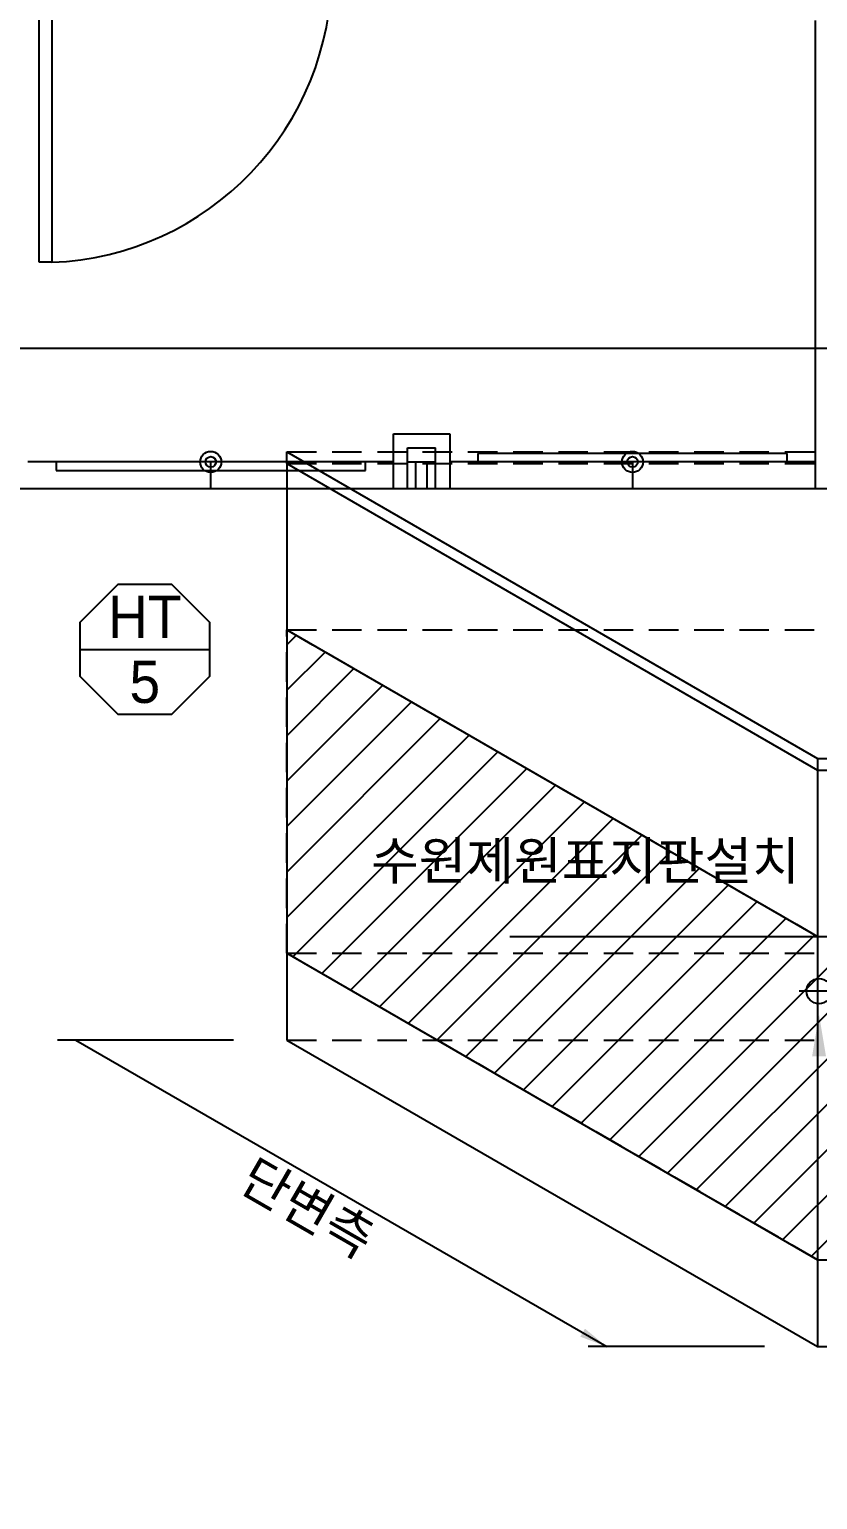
# Model space of a CAD drawing. Header units: millimetres. Extents: x 968909 to 1007504, y 395965 to 423289.
# Drawn here: x 975321 to 978125, y 400348 to 405577 of the extents above; entities that cross this region are included whole.
import ezdxf
from ezdxf.enums import TextEntityAlignment as Align

# ---------------------------------------------------------------- set-up
doc = ezdxf.new("R2010")
doc.units = ezdxf.units.MM
doc.header["$LTSCALE"] = 100
doc.linetypes.add('HID', pattern=[2.3, 1.5, -0.8])
for name, color, linetype in [('1', 1, 'Continuous'), ('l4', 4, 'Continuous'), ('TEX', 3, 'Continuous')]:
    doc.layers.add(name, color=color, linetype=linetype)
doc.styles.add('돋움', font='Dotum.ttf')

msp = doc.modelspace()

# ---------------------------------------------------------------- hatches: boundary and pattern name
at = {"layer": '1'}
h = msp.add_hatch(dxfattribs=at)
h.set_pattern_fill('ANSI31', color=256, scale=36, style=0)
h.set_pattern_definition([(45, (811791.76, -202184.89), (-80.822305, 80.822305), [])])
h.paths.add_polyline_path([(976236.9, 403441.2), (978124.8, 402351.3), (980525.8, 402351.3), (980525.8, 401201.3), (978124.8, 401201.3), (976236.9, 402291.2)])

# ---------------------------------------------------------------- linework, layer by layer
at = {"color": 7}
for p, q in [((976236.9, 404032.8, 54985.4), (976236.9, 404074.4, 54985.4)), ((976236.9, 404074.4, 54985.4), (978124.8, 402984.5, 54985.4)), ((976236.9, 404032.8, 54985.4), (978124.8, 402942.9, 54985.4)), ((976236.9, 404032.8, 54985.4), (976236.9, 401982.6, 54985.4)), ((976236.9, 403441.2, 54985.4), (978124.8, 402351.3, 54985.4)), ((978124.8, 402984.5, 54985.4), (978124.8, 400892.6, 54985.4)), ((978124.8, 402984.5, 54985.4), (980525.8, 402984.5, 54985.4)), ((978124.8, 402942.9, 54985.4), (980525.8, 402942.9, 54985.4)), ((976236.9, 402291.2, 54985.4), (978124.8, 401201.3, 54985.4)), ((976047.8, 401982.6, 54985.4), (975421.4, 401982.6, 54985.4)), ((975486.8, 401982.6, 54985.4), (977374.7, 400892.6, 54985.4)), ((976236.9, 401982.6, 54985.4), (978124.8, 400892.6, 54985.4)), ((977935.6, 400892.6, 54985.4), (977309.2, 400892.6, 54985.4)), ((978124.8, 400892.6, 54985.4), (980525.8, 400892.6, 54985.4))]:
    msp.add_line(p, q, dxfattribs=at)
at = {"linetype": 'HID', "ltscale": 0.7}
for p, q in [((976236.9, 404074.4, 54985.4), (978638, 404074.4, 54985.4)), ((976236.9, 404032.8, 54985.4), (978638, 404032.8, 54985.4)), ((976236.9, 403441.2, 54985.4), (978638, 403441.2, 54985.4)), ((976236.9, 402291.2, 54985.4), (978638, 402291.2, 54985.4)), ((976236.9, 401982.6, 54985.4), (978638, 401982.6, 54985.4))]:
    msp.add_line(p, q, dxfattribs=at)
msp.add_line((975500.9, 403372, 54985.4), (975962.9, 403372, 54985.4))
at = {"linetype": 'Continuous'}
for p, q in [((977029.9, 402351.3, 54985.4), (980525.8, 402351.3, 54985.4)), ((978124.8, 401201.3, 54985.4), (980525.8, 401201.3, 54985.4))]:
    msp.add_line(p, q, dxfattribs=at)
at = {"color": 4, "linetype": 'Continuous'}
msp.add_line((978200.5, 402156.6, 54985.4), (978059.4, 402156.6, 54985.4), dxfattribs=at)
at = {"elevation": 54985.4}
for points in [[(968909, 404443.8), (981927.4, 404443.8), (981927.4, 395965.3), (968909, 395965.3)], [(975636.2, 403603), (975500.9, 403467.7), (975500.9, 403276.4), (975636.2, 403141.1), (975827.6, 403141.1), (975962.9, 403276.4), (975962.9, 403467.7), (975827.6, 403603)]]:
    msp.add_lwpolyline(points, close=True, dxfattribs=at)
at = {"linetype": 'HID', "ltscale": 0.7, "elevation": 54985.4}
msp.add_lwpolyline([(976236.9, 403441.2), (978124.8, 402351.3), (980525.8, 402351.3), (980525.8, 401201.3), (978124.8, 401201.3), (976236.9, 402291.2), (976236.9, 403441.2)], dxfattribs=at)
at = {"color": 4, "linetype": 'Continuous'}
msp.add_circle((978129.9, 402156.6, 54985.4), 44.6, dxfattribs=at)
at = {"color": 7}
for points in [[(978105.2, 401924.8, 54985.4), (978154.7, 401924.8, 54985.4), (978129.9, 402073.1, 54985.4)], [(977280.8, 400927.8, 54985.4), (977297.3, 400956.3, 54985.4), (977374.7, 400892.6, 54985.4)]]:
    msp.add_solid(points, dxfattribs=at)
at = {"layer": 'l4'}
for p, q in [((975356.3, 404748.7, 0), (975356.3, 405788.7, 0)), ((975401.3, 405788.7, 0), (975401.3, 404748.7, 0)), ((978116.3, 405608.7, 54985.4), (978116.3, 403942.8, 54985.4)), ((975401.3, 404748.7, 0), (975356.3, 404748.7, 0)), ((976616.3, 403942.8, 0), (976616.3, 404138.7, 0)), ((976616.3, 404138.7, 0), (976816.3, 404138.7, 0)), ((976816.3, 404138.7, 0), (976816.3, 403942.8, 0)), ((976666.3, 403942.8, 0), (976666.3, 404088.7, 0)), ((976666.3, 404088.7, 0), (976766.3, 404088.7, 0)), ((976766.3, 403942.8, 0), (976766.3, 404088.7, 0)), ((978016.3, 404068.7, 0), (976916.3, 404068.7, 0)), ((976916.3, 404068.7, 0), (976916.3, 404038.7, 0)), ((978016.3, 404038.7, 0), (978016.3, 404068.7, 0)), ((976616.3, 404038.7, 0), (975316.3, 404038.7, 0)), ((975416.3, 404038.7, 0), (975416.3, 404008.7, 0)), ((975416.3, 404008.7, 0), (976516.3, 404008.7, 0)), ((975966.3, 403942.8, 0), (975966.3, 404038.7, 0)), ((976516.3, 404008.7, 0), (976516.3, 404038.7, 0)), ((976666.3, 404038.7, 0), (976766.3, 404038.7, 0)), ((976696.3, 403942.8, 0), (976696.3, 404038.7, 0)), ((976736.3, 403942.8, 0), (976736.3, 404038.7, 0)), ((978116.3, 404038.7, 0), (976816.3, 404038.7, 0)), ((977466.3, 404038.7, 0), (977466.3, 403942.8, 0))]:
    msp.add_line(p, q, dxfattribs=at)
at = {"layer": 'l4', "elevation": 54985.4}
msp.add_lwpolyline([(972899.6, 420465.4), (1001940.9, 420465.4), (1001940.9, 403942.8), (972899.6, 403942.8)], close=True, dxfattribs=at)
at = {"layer": 'l4'}
for centre, radius in [((975966.3, 404038.7, 0), 37.5), ((975966.3, 404038.7, 0), 18.8), ((977466.3, 404038.7, 0), 37.5), ((977466.3, 404038.7, 0), 18.8)]:
    msp.add_circle(centre, radius, dxfattribs=at)
msp.add_arc((975362.1, 405782.2, 0), 1034.3, 272.1753, 0.3582, dxfattribs=at)

# ---------------------------------------------------------------- texts
at = {"layer": 'TEX', "style": '돋움'}
for s, p in [('HT', (975731.9, 403487.5, 54985.4)), ('5', (975731.9, 403256.6, 54985.4))]:
    msp.add_text(s, height=150, dxfattribs=at).set_placement(p, align=Align.MIDDLE_CENTER)
msp.add_text('수원제원표지판설치', height=135, dxfattribs=at).set_placement((976536.6, 402553.1, 54985.4))
msp.add_text('단변측', height=135, rotation=330, dxfattribs=at).set_placement((976057.9, 401455.3, 54985.4))

doc.saveas('drawing.dxf')
